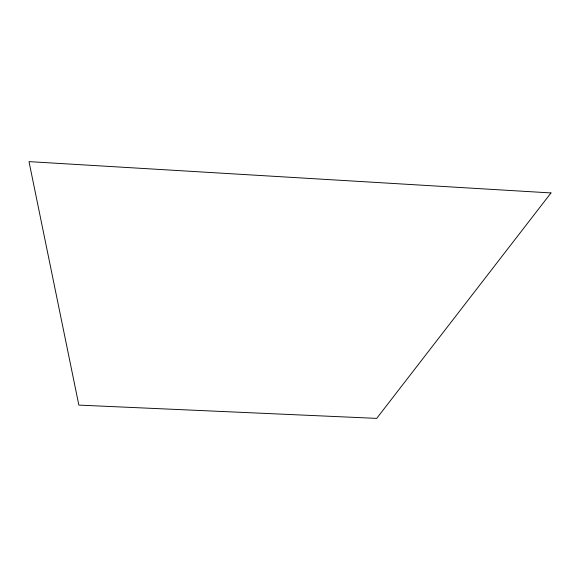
<?xml version="1.0" encoding="UTF-8"?>
<svg xmlns="http://www.w3.org/2000/svg" width="580" height="580" viewBox="0 0 580 580"><rect width="100%" height="100%" fill="white"/><g stroke="black" fill="none" stroke-linecap="round" stroke-linejoin="round"><path stroke-width="0.87" d="M551 192.937L376.696 418.383L78.851 405.108L29 161.617L551 192.937"/></g></svg>
